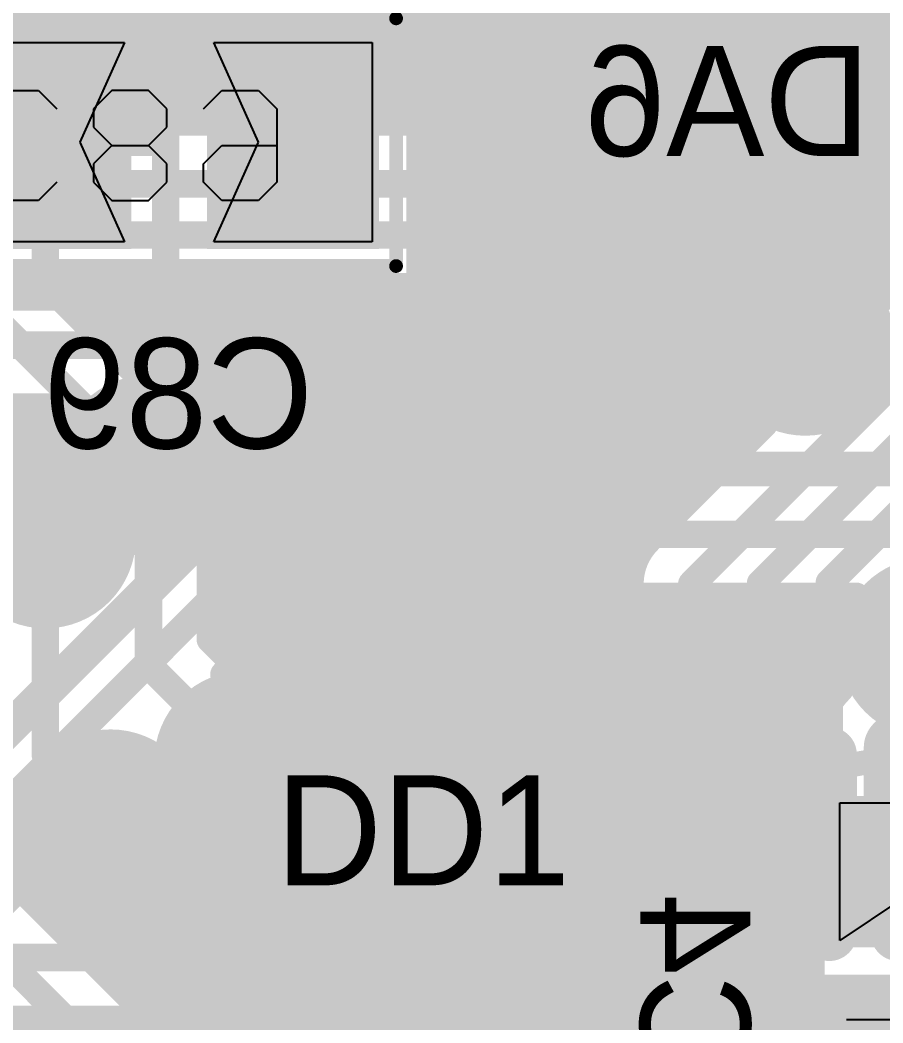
# Model space of a CAD drawing. Header units: millimetres. Extents: x 0.11 to 5.67, y 0.55 to 4.24.
# Drawn here: x 2.8648 to 3.1118, y 2.0423 to 2.3292 of the extents above; entities that cross this region are included whole.
import ezdxf

# ---------------------------------------------------------------- set-up
doc = ezdxf.new("R2010")
doc.units = ezdxf.units.MM
doc.header["$MEASUREMENT"] = 0
for name, color, linetype in [('BottomLayer', 5, 'Continuous'), ('BottomOverlay', 54, 'Continuous'), ('BottomPaste', 16, 'Continuous'), ('BottomSolder', 6, 'Continuous'), ('InternalPlane1', 76, 'Continuous'), ('InternalPlane2', 16, 'Continuous'), ('Mechanical3', 76, 'Continuous'), ('MultiLayer', 9, 'Continuous'), ('TopLayer', 1, 'Continuous'), ('TopOverlay', 2, 'Continuous'), ('TopPaste', 8, 'Continuous'), ('TopSolder', 216, 'Continuous'), ('ViaHoleLayer', 16, 'Continuous')]:
    doc.layers.add(name, color=color, linetype=linetype)

# ---------------------------------------------------------------- blocks, each defined once
blk = doc.blocks.new('CC0805_B_27')
at = {"layer": 'BottomLayer'}
for points in [[(-0.0128, -0.02854), (-0.0128, 0.02854), (-0.05807, -0.02854), (-0.05807, 0.02854)], [(0.0128, 0.02854), (0.0128, -0.02854), (0.05807, 0.02854), (0.05807, -0.02854)]]:
    blk.add_solid(points, dxfattribs=at)
at = {"layer": 'BottomOverlay', "const_width": 0.00394}
for points in [[(-0.06496, -0.03543), (-0.06496, 0.03543)], [(-0.06496, 0.03543), (0.06496, 0.03543)], [(0.06496, -0.03543), (0.06496, 0.03543)], [(-0.06496, -0.03543), (0.06496, -0.03543)]]:
    blk.add_lwpolyline(points, dxfattribs=at)
at = {"layer": 'BottomOverlay', "const_width": 0.00197}
for points in [[(-0.06594, 0.03543, 1), (-0.06398, 0.03543, 1)], [(-0.06594, 0.03543, 1), (-0.06398, 0.03543, 1)], [(0.06398, 0.03543, 1), (0.06594, 0.03543, 1)], [(0.06398, 0.03543, 1), (0.06594, 0.03543, 1)], [(-0.06594, -0.03543, 1), (-0.06398, -0.03543, 1)], [(-0.06594, -0.03543, 1), (-0.06398, -0.03543, 1)], [(0.06398, -0.03543, 1), (0.06594, -0.03543, 1)], [(0.06398, -0.03543, 1), (0.06594, -0.03543, 1)]]:
    blk.add_lwpolyline(points, format="xyb", close=True, dxfattribs=at)
at = {"layer": 'BottomPaste'}
for p, q in [((-0.05807, 0.02854), (-0.0128, 0.02854)), ((-0.05807, -0.02854), (-0.05807, 0.02854)), ((-0.0128, 0.02854), (-0.02559, 0)), ((0.02559, 0), (0.0128, 0.02854)), ((0.0128, 0.02854), (0.05807, 0.02854)), ((0.05807, 0.02854), (0.05807, -0.02854)), ((-0.02559, 0), (-0.0128, -0.02854)), ((0.0128, -0.02854), (0.02559, 0)), ((-0.0128, -0.02854), (-0.05807, -0.02854)), ((0.05807, -0.02854), (0.0128, -0.02854))]:
    blk.add_line(p, q, dxfattribs=at)
at = {"layer": 'BottomSolder'}
for points in [[(-0.01083, -0.03051), (-0.01083, 0.03051), (-0.06004, -0.03051), (-0.06004, 0.03051)], [(0.01083, 0.03051), (0.01083, -0.03051), (0.06004, 0.03051), (0.06004, -0.03051)]]:
    blk.add_solid(points, dxfattribs=at)
at = {"layer": 'Mechanical3'}
for p, q in [((-0.05315, 0.00952), (-0.0479, 0.01476)), ((-0.0479, 0.01476), (-0.03741, 0.01476)), ((-0.03741, 0.01476), (-0.03216, 0.00952)), ((-0.01642, 0.01476), (-0.02166, 0.00952)), ((-0.00592, 0.01476), (-0.01642, 0.01476)), ((-0.00067, 0.00952), (-0.00592, 0.01476)), ((0.00982, 0.00952), (0.01507, 0.01476)), ((0.01507, 0.01476), (0.02557, 0.01476)), ((0.02557, 0.01476), (0.03081, 0.00952)), ((-0.05315, -0.01147), (-0.05315, 0.00952)), ((-0.02166, 0.00952), (-0.02166, 0.00427)), ((-0.00067, 0.00427), (-0.00067, 0.00952)), ((0.03081, 0.00952), (0.03081, -0.01147)), ((-0.02166, 0.00427), (-0.01642, -0.00098)), ((-0.00592, -0.00098), (-0.00067, 0.00427)), ((-0.01642, -0.00098), (-0.02166, -0.00623)), ((-0.01642, -0.00098), (-0.00592, -0.00098)), ((-0.00067, -0.00623), (-0.00592, -0.00098)), ((0.00982, -0.00623), (0.01507, -0.00098)), ((0.01507, -0.00098), (0.03081, -0.00098)), ((-0.02166, -0.00623), (-0.02166, -0.01147)), ((-0.00067, -0.01147), (-0.00067, -0.00623)), ((0.00982, -0.01147), (0.00982, -0.00623)), ((-0.0479, -0.01672), (-0.05315, -0.01147)), ((-0.03216, -0.01147), (-0.03741, -0.01672)), ((-0.02166, -0.01147), (-0.01642, -0.01672)), ((-0.00592, -0.01672), (-0.00067, -0.01147)), ((0.01507, -0.01672), (0.00982, -0.01147)), ((0.03081, -0.01147), (0.02557, -0.01672)), ((-0.03741, -0.01672), (-0.0479, -0.01672)), ((-0.01642, -0.01672), (-0.00592, -0.01672)), ((0.02557, -0.01672), (0.01507, -0.01672))]:
    blk.add_line(p, q, dxfattribs=at)
blk = doc.blocks.new('LQFP48_192')
at = {"layer": 'TopLayer', "const_width": 0.01181}
for points in [[(-0.10827, 0.19094), (-0.10827, 0.13976)], [(-0.08858, 0.19094), (-0.08858, 0.13976)], [(-0.0689, 0.19094), (-0.0689, 0.13976)], [(-0.04921, 0.19094), (-0.04921, 0.13976)], [(-0.02953, 0.19094), (-0.02953, 0.13976)], [(-0.13976, 0.10827), (-0.19094, 0.10827)]]:
    blk.add_lwpolyline(points, dxfattribs=at)
at = {"layer": 'TopLayer', "const_width": 0.00591}
for points in [[(-0.11122, 0.19094, 1), (-0.10532, 0.19094, 1)], [(-0.09154, 0.19094, 1), (-0.08563, 0.19094, 1)], [(-0.07185, 0.19094, 1), (-0.06594, 0.19094, 1)], [(-0.05217, 0.19094, 1), (-0.04626, 0.19094, 1)], [(-0.03248, 0.19094, 1), (-0.02657, 0.19094, 1)], [(-0.11122, 0.13976, 1), (-0.10532, 0.13976, 1)], [(-0.09154, 0.13976, 1), (-0.08563, 0.13976, 1)], [(-0.07185, 0.13976, 1), (-0.06594, 0.13976, 1)], [(-0.05217, 0.13976, 1), (-0.04626, 0.13976, 1)], [(-0.03248, 0.13976, 1), (-0.02657, 0.13976, 1)], [(-0.1939, 0.10827, 1), (-0.18799, 0.10827, 1)], [(-0.14272, 0.10827, 1), (-0.13681, 0.10827, 1)]]:
    blk.add_lwpolyline(points, format="xyb", close=True, dxfattribs=at)
at = {"layer": 'TopOverlay'}
for points, const_width in [([(-0.18209, 0.13583, 1), (-0.19193, 0.13583, 1)], 0.00984), ([(-0.19439, 0.13583, 1), (-0.18947, 0.13583, 1)], 0.00492), ([(-0.18455, 0.13583, 1), (-0.17963, 0.13583, 1)], 0.00492), ([(-0.12008, 0.11811, 1), (-0.11614, 0.11811, 1)], 0.00394), ([(-0.12008, 0.11811, 1), (-0.11614, 0.11811, 1)], 0.00394)]:
    blk.add_lwpolyline(points, format="xyb", close=True, dxfattribs=dict(at, const_width=const_width))
at = {"layer": 'TopOverlay', "const_width": 0.00787}
for points in [[(-0.11811, 0.11811), (0.11811, 0.11811)], [(-0.11811, -0.11811), (-0.11811, 0.11811)]]:
    blk.add_lwpolyline(points, dxfattribs=at)
at = {"layer": 'TopPaste', "const_width": 0.01181}
for points in [[(-0.10827, 0.19094), (-0.10827, 0.13976)], [(-0.08858, 0.19094), (-0.08858, 0.13976)], [(-0.0689, 0.19094), (-0.0689, 0.13976)], [(-0.04921, 0.19094), (-0.04921, 0.13976)], [(-0.02953, 0.19094), (-0.02953, 0.13976)], [(-0.13976, 0.10827), (-0.19094, 0.10827)]]:
    blk.add_lwpolyline(points, dxfattribs=at)
at = {"layer": 'TopPaste', "const_width": 0.00591}
for points in [[(-0.11122, 0.19094, 1), (-0.10532, 0.19094, 1)], [(-0.09154, 0.19094, 1), (-0.08563, 0.19094, 1)], [(-0.07185, 0.19094, 1), (-0.06594, 0.19094, 1)], [(-0.05217, 0.19094, 1), (-0.04626, 0.19094, 1)], [(-0.03248, 0.19094, 1), (-0.02657, 0.19094, 1)], [(-0.11122, 0.13976, 1), (-0.10532, 0.13976, 1)], [(-0.09154, 0.13976, 1), (-0.08563, 0.13976, 1)], [(-0.07185, 0.13976, 1), (-0.06594, 0.13976, 1)], [(-0.05217, 0.13976, 1), (-0.04626, 0.13976, 1)], [(-0.03248, 0.13976, 1), (-0.02657, 0.13976, 1)], [(-0.1939, 0.10827, 1), (-0.18799, 0.10827, 1)], [(-0.14272, 0.10827, 1), (-0.13681, 0.10827, 1)]]:
    blk.add_lwpolyline(points, format="xyb", close=True, dxfattribs=at)
at = {"layer": 'TopSolder', "const_width": 0.01575}
for points in [[(-0.10827, 0.19094), (-0.10827, 0.13976)], [(-0.08858, 0.19094), (-0.08858, 0.13976)], [(-0.0689, 0.19094), (-0.0689, 0.13976)], [(-0.04921, 0.19094), (-0.04921, 0.13976)], [(-0.02953, 0.19094), (-0.02953, 0.13976)], [(-0.13976, 0.10827), (-0.19094, 0.10827)]]:
    blk.add_lwpolyline(points, dxfattribs=at)
at = {"layer": 'TopSolder', "const_width": 0.00787}
for points in [[(-0.1122, 0.19094, 1), (-0.10433, 0.19094, 1)], [(-0.09252, 0.19094, 1), (-0.08465, 0.19094, 1)], [(-0.07283, 0.19094, 1), (-0.06496, 0.19094, 1)], [(-0.05315, 0.19094, 1), (-0.04528, 0.19094, 1)], [(-0.03346, 0.19094, 1), (-0.02559, 0.19094, 1)], [(-0.1122, 0.13976, 1), (-0.10433, 0.13976, 1)], [(-0.09252, 0.13976, 1), (-0.08465, 0.13976, 1)], [(-0.07283, 0.13976, 1), (-0.06496, 0.13976, 1)], [(-0.05315, 0.13976, 1), (-0.04528, 0.13976, 1)], [(-0.03346, 0.13976, 1), (-0.02559, 0.13976, 1)], [(-0.19488, 0.10827, 1), (-0.18701, 0.10827, 1)], [(-0.1437, 0.10827, 1), (-0.13583, 0.10827, 1)]]:
    blk.add_lwpolyline(points, format="xyb", close=True, dxfattribs=at)
blk = doc.blocks.new('CC8X11_5_L_229')
at = {"layer": 'TopOverlay', "const_width": 0.00787}
for points in [[(-0.09055, 0.5315), (-0.09055, 0.07874)], [(0.22441, 0.5315), (-0.09055, 0.5315)]]:
    blk.add_lwpolyline(points, dxfattribs=at)
at = {"layer": 'TopOverlay', "const_width": 0.00394}
blk.add_lwpolyline([(-0.09252, 0.5315, 1), (-0.08858, 0.5315, 1)], format="xyb", close=True, dxfattribs=at)
blk.add_lwpolyline([(-0.09252, 0.5315, 1), (-0.08858, 0.5315, 1)], format="xyb", close=True, dxfattribs=at)
blk = doc.blocks.new('CC0603_B_275')
at = {"layer": 'BottomLayer'}
for points in [[(-0.05315, -0.01772), (-0.01378, -0.01772), (-0.05315, 0.01772), (-0.01378, 0.01772)], [(0.05315, 0.01772), (0.01378, 0.01772), (0.05315, -0.01772), (0.01378, -0.01772)]]:
    blk.add_solid(points, dxfattribs=at)
at = {"layer": 'BottomOverlay', "const_width": 0.00701}
for points in [[(-0.06031, -0.02558, -0.201181), (-0.06035, 0.02547)], [(0.06042, 0.02547, -0.201181), (0.06038, -0.02558)]]:
    blk.add_lwpolyline(points, format="xyb", dxfattribs=at)
at = {"layer": 'BottomOverlay', "const_width": 0.0035}
for points in [[(-0.0621, 0.02547, 1), (-0.0586, 0.02547, 1)], [(-0.06172, 0.0255, 1), (-0.05821, 0.0255, 1)], [(0.05828, 0.0255, 1), (0.06179, 0.0255, 1)], [(0.05867, 0.02547, 1), (0.06217, 0.02547, 1)], [(-0.06206, -0.02558, 1), (-0.05856, -0.02558, 1)], [(-0.06179, -0.02559, 1), (-0.05829, -0.02559, 1)], [(0.05829, -0.02559, 1), (0.06179, -0.02559, 1)], [(0.05863, -0.02558, 1), (0.06213, -0.02558, 1)]]:
    blk.add_lwpolyline(points, format="xyb", close=True, dxfattribs=at)
at = {"layer": 'BottomOverlay', "const_width": 0.00701}
for points in [[(-0.05996, 0.0255), (0.06004, 0.0255)], [(-0.06004, -0.02559), (0.06004, -0.02559)]]:
    blk.add_lwpolyline(points, dxfattribs=at)
at = {"layer": 'BottomPaste'}
for p, q in [((-0.05315, -0.01772), (-0.05315, 0.01772)), ((-0.05315, 0.01772), (-0.01378, 0.01772)), ((-0.01378, 0.01772), (-0.02559, 0)), ((0.02559, 0), (0.01378, 0.01772)), ((0.01378, 0.01772), (0.05315, 0.01772)), ((0.05315, 0.01772), (0.05315, -0.01772)), ((-0.02559, 0), (-0.01378, -0.01772)), ((0.01378, -0.01772), (0.02559, 0)), ((-0.01378, -0.01772), (-0.05315, -0.01772)), ((0.05315, -0.01772), (0.01378, -0.01772))]:
    blk.add_line(p, q, dxfattribs=at)
at = {"layer": 'BottomSolder'}
for points in [[(-0.05512, -0.01969), (-0.01181, -0.01969), (-0.05512, 0.01969), (-0.01181, 0.01969)], [(0.05512, 0.01969), (0.01181, 0.01969), (0.05512, -0.01969), (0.01181, -0.01969)]]:
    blk.add_solid(points, dxfattribs=at)
at = {"layer": 'Mechanical3'}
for p, q in [((-0.0561, 0.0105), (-0.05085, 0.01575)), ((-0.05085, 0.01575), (-0.04036, 0.01575)), ((-0.04036, 0.01575), (-0.03511, 0.0105)), ((-0.00887, 0.01575), (-0.00887, -0.01574)), ((-0.0561, -0.01049), (-0.0561, 0.0105)), ((-0.00887, -0.01574), (-0.02462, 0.00001)), ((-0.02462, 0.00001), (-0.00363, 0.00001)), ((-0.05085, -0.01574), (-0.0561, -0.01049)), ((-0.03511, -0.01049), (-0.04036, -0.01574)), ((-0.04036, -0.01574), (-0.05085, -0.01574))]:
    blk.add_line(p, q, dxfattribs=at)

msp = doc.modelspace()

# ---------------------------------------------------------------- linework, layer by layer
at = {"layer": 'BottomLayer'}
for points, const_width in [([(2.87402, 2.29626), (2.87402, 2.36516)], 0.01969), ([(2.94291, 2.29429), (2.94291, 2.36319)], 0.00787), ([(2.9065, 2.25197), (2.9065, 2.33661)], 0.00787), ([(2.9065, 2.25394), (2.9065, 2.33465)], 0.00787), ([(2.97933, 2.25197), (2.97933, 2.33661)], 0.00787), ([(2.87205, 2.29429), (2.87205, 2.33071)], 0.00787), ([(2.97933, 2.32972), (3.30217, 2.32972)], 0.00787), ([(2.97933, 2.32184), (3.30217, 2.32184)], 0.00787), ([(2.97933, 2.31397), (3.30217, 2.31397)], 0.00787), ([(2.97933, 2.3061), (3.11528, 2.3061)], 0.00787), ([(2.87205, 2.29429), (2.87402, 2.29626)], 0.01969), ([(2.97933, 2.29822), (3.10744, 2.29822)], 0.00787), ([(2.87205, 2.29429), (2.90256, 2.29429)], 0.00787), ([(2.87205, 2.25787), (2.87205, 2.29429)], 0.00787), ([(2.97933, 2.29035), (3.08941, 2.29035)], 0.00787), ([(2.97933, 2.28247), (3.07709, 2.28247)], 0.00787), ([(2.97933, 2.2746), (3.07245, 2.2746)], 0.00787), ([(2.97933, 2.26673), (3.07088, 2.26673)], 0.00787), ([(3.09646, 2.26575), (3.10031, 2.26189)], 0.00984), ([(3.10031, 2.26189), (3.13843, 2.26189)], 0.00984), ([(2.83957, 2.26167), (2.89947, 2.20177)], 0.00787), ([(2.97933, 2.25885), (3.07181, 2.25885)], 0.00787), ([(2.87236, 2.25394), (2.9065, 2.25394)], 0.00787), ([(2.87236, 2.25394), (2.89906, 2.22724)], 0.00787), ([(2.9065, 2.25197), (2.97933, 2.25197)], 0.00787), ([(2.87532, 2.25098), (3.06866, 2.25098)], 0.00787), ([(2.88319, 2.2431), (3.06492, 2.2431)], 0.00787), ([(2.89106, 2.23523), (3.064, 2.23523)], 0.00787), ([(3.08957, 2.23622), (3.12992, 2.23622)], 0.00787), ([(2.82579, 2.22736), (2.87205, 2.1811)], 0.00787), ([(2.90213, 2.22736), (3.06556, 2.22736)], 0.00787), ([(2.92005, 2.21948), (2.93555, 2.21948)], 0.00787), ([(2.93602, 2.21949), (3.0702, 2.21949)], 0.00787), ([(2.83858, 2.10335), (2.93602, 2.20079)], 0.00984), ([(2.89947, 2.20177), (2.90157, 2.20177)], 0.00787), ([(2.93602, 2.20079), (3.13091, 2.20079)], 0.00984), ([(2.8447, 2.08858), (2.9382, 2.18209)], 0.00787), ([(2.9382, 2.18209), (3.12314, 2.18209)], 0.00787), ([(2.92319, 2.14202), (2.94554, 2.16437)], 0.00787), ([(2.94554, 2.16437), (3.1041, 2.16437)], 0.00787), ([(2.94553, 2.16436), (3.10409, 2.16436)], 0.00787), ([(2.93766, 2.15649), (3.10035, 2.15649)], 0.00787), ([(2.92979, 2.14862), (3.09943, 2.14862)], 0.00787), ([(2.93899, 2.14074), (3.10062, 2.14074)], 0.00787), ([(3.11614, 2.12106), (3.12425, 2.12917)], 0.01969), ([(2.94931, 2.13287), (3.09568, 2.13287)], 0.00787), ([(2.95348, 2.12499), (3.09285, 2.12499)], 0.00787), ([(3.11614, 2.08661), (3.11614, 2.12106)], 0.01969), ([(2.92913, 2.08858), (2.92913, 2.11713)], 0.00787), ([(2.95472, 2.11712), (3.08563, 2.11712)], 0.00787), ([(3.08563, 2.11909), (3.09252, 2.11909)], 0.00787), ([(3.08563, 2.05217), (3.08563, 2.11909)], 0.00787), ([(2.95348, 2.10925), (3.08563, 2.10925)], 0.00787), ([(2.85827, 2.0748), (2.88287, 2.09941)], 0.00787), ([(2.88287, 2.09941), (2.88976, 2.09941)], 0.00787), ([(2.88976, 2.09941), (2.89075, 2.10039)], 0.00787), ([(2.9493, 2.10137), (3.08563, 2.10137)], 0.00787), ([(2.94685, 2.08858), (2.94685, 2.09866)], 0.00787), ([(2.94685, 2.0935), (3.08563, 2.0935)], 0.00787), ([(3.11614, 2.08661), (3.11713, 2.08563)], 0.01969), ([(2.90157, 2.06102), (2.92913, 2.08858)], 0.00787), ([(2.9466, 2.08562), (3.08563, 2.08562)], 0.00787), ([(2.94315, 2.07775), (3.08563, 2.07775)], 0.00787), ([(2.9141, 2.0485), (2.94166, 2.07606)], 0.00787), ([(2.93548, 2.06988), (3.08563, 2.06988)], 0.00787), ([(2.92761, 2.062), (3.08563, 2.062)], 0.00787), ([(2.72638, 2.06102), (2.90157, 2.06102)], 0.00787), ([(2.91973, 2.05413), (3.08563, 2.05413)], 0.00787), ([(3.08563, 2.05217), (3.14862, 2.05217)], 0.00787), ([(3.0876, 2.0502), (3.14665, 2.0502)], 0.00787), ([(3.0876, 1.9872), (3.0876, 2.0502)], 0.00787), ([(2.91136, 2.04625), (3.0876, 2.04625)], 0.00787), ([(2.73372, 2.04331), (2.90157, 2.04331)], 0.00787), ([(2.72879, 2.03838), (3.0876, 2.03838)], 0.00787)]:
    msp.add_lwpolyline(points, dxfattribs=dict(at, const_width=const_width))
for points, const_width in [([(2.87008, 2.33071, 1), (2.87402, 2.33071, 1)], 0.00394), ([(2.97736, 2.32972, 1), (2.9813, 2.32972, 1)], 0.00394), ([(2.97736, 2.32184, 1), (2.9813, 2.32184, 1)], 0.00394), ([(2.97736, 2.31397, 1), (2.9813, 2.31397, 1)], 0.00394), ([(2.97736, 2.3061, 1), (2.9813, 2.3061, 1)], 0.00394), ([(3.11331, 2.3061, 1), (3.11725, 2.3061, 1)], 0.00394), ([(2.86713, 2.29429, 1), (2.87697, 2.29429, 1)], 0.00984), ([(2.86909, 2.29626, 1), (2.87894, 2.29626, 1)], 0.00984), ([(2.86909, 2.29626, 1), (2.87894, 2.29626, 1)], 0.00984), ([(2.97736, 2.29822, 1), (2.9813, 2.29822, 1)], 0.00394), ([(3.10547, 2.29822, 1), (3.1094, 2.29822, 1)], 0.00394), ([(2.87008, 2.29429, 1), (2.87402, 2.29429, 1)], 0.00394), ([(2.87008, 2.29429, 1), (2.87402, 2.29429, 1)], 0.00394), ([(2.87008, 2.29429, 1), (2.87402, 2.29429, 1)], 0.00394), ([(2.90059, 2.29429, 1), (2.90453, 2.29429, 1)], 0.00394), ([(2.94095, 2.29429, 1), (2.94488, 2.29429, 1)], 0.00394), ([(2.97736, 2.29035, 1), (2.9813, 2.29035, 1)], 0.00394), ([(3.08744, 2.29035, 1), (3.09137, 2.29035, 1)], 0.00394), ([(3.10213, 2.29017, 1), (3.10606, 2.29017, 1)], 0.00394), ([(3.10213, 2.29017, 1), (3.10606, 2.29017, 1)], 0.00394), ([(2.97736, 2.28247, 1), (2.9813, 2.28247, 1)], 0.00394), ([(3.07512, 2.28247, 1), (3.07906, 2.28247, 1)], 0.00394), ([(2.97736, 2.2746, 1), (2.9813, 2.2746, 1)], 0.00394), ([(3.07048, 2.2746, 1), (3.07441, 2.2746, 1)], 0.00394), ([(3.09055, 2.26575, 1), (3.10236, 2.26575, 1)], 0.01181), ([(2.97736, 2.26673, 1), (2.9813, 2.26673, 1)], 0.00394), ([(3.06892, 2.26673, 1), (3.07285, 2.26673, 1)], 0.00394), ([(3.094, 2.26575, 1), (3.09892, 2.26575, 1)], 0.00492), ([(3.09785, 2.26189, 1), (3.10277, 2.26189, 1)], 0.00492), ([(3.09785, 2.26189, 1), (3.10277, 2.26189, 1)], 0.00492), ([(2.87008, 2.25787, 1), (2.87402, 2.25787, 1)], 0.00394), ([(2.97736, 2.25885, 1), (2.9813, 2.25885, 1)], 0.00394), ([(3.06984, 2.25885, 1), (3.07378, 2.25885, 1)], 0.00394), ([(3.07097, 2.25567, 1), (3.0749, 2.25567, 1)], 0.00394), ([(3.07097, 2.25567, 1), (3.0749, 2.25567, 1)], 0.00394), ([(2.87039, 2.25394, 1), (2.87432, 2.25394, 1)], 0.00394), ([(2.87039, 2.25394, 1), (2.87432, 2.25394, 1)], 0.00394), ([(2.90453, 2.25394, 1), (2.90846, 2.25394, 1)], 0.00394), ([(2.90453, 2.25394, 1), (2.90846, 2.25394, 1)], 0.00394), ([(2.90453, 2.25197, 1), (2.90846, 2.25197, 1)], 0.00394), ([(2.90453, 2.25197, 1), (2.90846, 2.25197, 1)], 0.00394), ([(2.97736, 2.25197, 1), (2.9813, 2.25197, 1)], 0.00394), ([(2.97736, 2.25197, 1), (2.9813, 2.25197, 1)], 0.00394), ([(2.87335, 2.25098, 1), (2.87728, 2.25098, 1)], 0.00394), ([(3.06669, 2.25098, 1), (3.07063, 2.25098, 1)], 0.00394), ([(2.88122, 2.2431, 1), (2.88516, 2.2431, 1)], 0.00394), ([(3.06295, 2.2431, 1), (3.06689, 2.2431, 1)], 0.00394), ([(3.08366, 2.23622, 1), (3.09547, 2.23622, 1)], 0.01181), ([(2.88909, 2.23523, 1), (2.89303, 2.23523, 1)], 0.00394), ([(3.06203, 2.23523, 1), (3.06596, 2.23523, 1)], 0.00394), ([(3.0876, 2.23622, 1), (3.09154, 2.23622, 1)], 0.00394), ([(2.89709, 2.22724, 1), (2.90102, 2.22724, 1)], 0.00394), ([(2.89709, 2.22724, 1), (2.90102, 2.22724, 1)], 0.00394), ([(2.90016, 2.22736, 1), (2.9041, 2.22736, 1)], 0.00394), ([(3.06359, 2.22736, 1), (3.06753, 2.22736, 1)], 0.00394), ([(2.91808, 2.21948, 1), (2.92202, 2.21948, 1)], 0.00394), ([(2.93358, 2.21948, 1), (2.93752, 2.21948, 1)], 0.00394), ([(2.93406, 2.21949, 1), (2.93799, 2.21949, 1)], 0.00394), ([(2.93406, 2.21949, 1), (2.93799, 2.21949, 1)], 0.00394), ([(2.93406, 2.21949, 1), (2.93799, 2.21949, 1)], 0.00394), ([(3.06824, 2.21949, 1), (3.07217, 2.21949, 1)], 0.00394), ([(3.06824, 2.21949, 1), (3.07217, 2.21949, 1)], 0.00394), ([(2.92165, 2.21478, 1), (2.92558, 2.21478, 1)], 0.00394), ([(2.92165, 2.21478, 1), (2.92558, 2.21478, 1)], 0.00394), ([(2.92165, 2.21478, 1), (2.92558, 2.21478, 1)], 0.00394), ([(2.89567, 2.20177, 1), (2.90748, 2.20177, 1)], 0.01181), ([(2.8975, 2.20177, 1), (2.90144, 2.20177, 1)], 0.00394), ([(2.8975, 2.20177, 1), (2.90144, 2.20177, 1)], 0.00394), ([(2.89961, 2.20177, 1), (2.90354, 2.20177, 1)], 0.00394), ([(2.93356, 2.20079, 1), (2.93848, 2.20079, 1)], 0.00492), ([(2.93356, 2.20079, 1), (2.93848, 2.20079, 1)], 0.00492), ([(2.86614, 2.1811, 1), (2.87795, 2.1811, 1)], 0.01181), ([(2.87008, 2.1811, 1), (2.87402, 2.1811, 1)], 0.00394), ([(2.93623, 2.18209, 1), (2.94017, 2.18209, 1)], 0.00394), ([(2.93623, 2.18209, 1), (2.94017, 2.18209, 1)], 0.00394), ([(2.94357, 2.16437, 1), (2.94751, 2.16437, 1)], 0.00394), ([(2.94357, 2.16437, 1), (2.94751, 2.16437, 1)], 0.00394), ([(2.94357, 2.16436, 1), (2.9475, 2.16436, 1)], 0.00394), ([(3.10213, 2.16437, 1), (3.10607, 2.16437, 1)], 0.00394), ([(3.10213, 2.16437, 1), (3.10607, 2.16437, 1)], 0.00394), ([(3.10213, 2.16436, 1), (3.10606, 2.16436, 1)], 0.00394), ([(2.93569, 2.15649, 1), (2.93963, 2.15649, 1)], 0.00394), ([(3.09838, 2.15649, 1), (3.10232, 2.15649, 1)], 0.00394), ([(2.92782, 2.14862, 1), (2.93175, 2.14862, 1)], 0.00394), ([(3.09746, 2.14862, 1), (3.1014, 2.14862, 1)], 0.00394), ([(2.92122, 2.14202, 1), (2.92515, 2.14202, 1)], 0.00394), ([(2.92122, 2.14202, 1), (2.92515, 2.14202, 1)], 0.00394), ([(2.93702, 2.14074, 1), (2.94096, 2.14074, 1)], 0.00394), ([(3.09866, 2.14181, 1), (3.10259, 2.14181, 1)], 0.00394), ([(3.09866, 2.14074, 1), (3.10259, 2.14074, 1)], 0.00394), ([(3.09747, 2.13777, 1), (3.10141, 2.13777, 1)], 0.00394), ([(3.09747, 2.13777, 1), (3.10141, 2.13777, 1)], 0.00394), ([(2.94734, 2.13287, 1), (2.95128, 2.13287, 1)], 0.00394), ([(3.09371, 2.13287, 1), (3.09765, 2.13287, 1)], 0.00394), ([(2.92323, 2.11713, 1), (2.93504, 2.11713, 1)], 0.01181), ([(2.95152, 2.12499, 1), (2.95545, 2.12499, 1)], 0.00394), ([(3.09088, 2.12499, 1), (3.09482, 2.12499, 1)], 0.00394), ([(3.11122, 2.12106, 1), (3.12106, 2.12106, 1)], 0.00984), ([(3.11122, 2.12106, 1), (3.12106, 2.12106, 1)], 0.00984), ([(3.09055, 2.12106, 1), (3.09449, 2.12106, 1)], 0.00394), ([(3.09055, 2.12106, 1), (3.09449, 2.12106, 1)], 0.00394), ([(2.92717, 2.11713, 1), (2.9311, 2.11713, 1)], 0.00394), ([(2.95276, 2.11712, 1), (2.95669, 2.11712, 1)], 0.00394), ([(2.95276, 2.11713, 1), (2.95669, 2.11713, 1)], 0.00394), ([(2.95276, 2.11713, 1), (2.95669, 2.11713, 1)], 0.00394), ([(3.08366, 2.11909, 1), (3.0876, 2.11909, 1)], 0.00394), ([(3.08366, 2.11909, 1), (3.0876, 2.11909, 1)], 0.00394), ([(3.08366, 2.11712, 1), (3.0876, 2.11712, 1)], 0.00394), ([(3.09055, 2.11909, 1), (3.09449, 2.11909, 1)], 0.00394), ([(2.88484, 2.10039, 1), (2.89665, 2.10039, 1)], 0.01181), ([(2.95151, 2.10925, 1), (2.95545, 2.10925, 1)], 0.00394), ([(3.08366, 2.10925, 1), (3.0876, 2.10925, 1)], 0.00394), ([(2.88091, 2.09941, 1), (2.88484, 2.09941, 1)], 0.00394), ([(2.88091, 2.09941, 1), (2.88484, 2.09941, 1)], 0.00394), ([(2.8878, 2.09941, 1), (2.89173, 2.09941, 1)], 0.00394), ([(2.8878, 2.09941, 1), (2.89173, 2.09941, 1)], 0.00394), ([(2.88878, 2.10039, 1), (2.89272, 2.10039, 1)], 0.00394), ([(2.94733, 2.10137, 1), (2.95127, 2.10137, 1)], 0.00394), ([(3.08366, 2.10137, 1), (3.0876, 2.10137, 1)], 0.00394), ([(2.94488, 2.09866, 1), (2.94882, 2.09866, 1)], 0.00394), ([(2.94488, 2.09866, 1), (2.94882, 2.09866, 1)], 0.00394), ([(2.94488, 2.0935, 1), (2.94882, 2.0935, 1)], 0.00394), ([(3.08366, 2.0935, 1), (3.0876, 2.0935, 1)], 0.00394), ([(3.11122, 2.08661, 1), (3.12106, 2.08661, 1)], 0.00984), ([(3.11122, 2.08661, 1), (3.12106, 2.08661, 1)], 0.00984), ([(3.1122, 2.08563, 1), (3.12205, 2.08563, 1)], 0.00984), ([(2.92717, 2.08858, 1), (2.9311, 2.08858, 1)], 0.00394), ([(2.92717, 2.08858, 1), (2.9311, 2.08858, 1)], 0.00394), ([(2.94488, 2.08858, 1), (2.94882, 2.08858, 1)], 0.00394), ([(2.94488, 2.08858, 1), (2.94882, 2.08858, 1)], 0.00394), ([(2.94488, 2.08858, 1), (2.94882, 2.08858, 1)], 0.00394), ([(2.94463, 2.08562, 1), (2.94857, 2.08562, 1)], 0.00394), ([(3.08366, 2.08562, 1), (3.0876, 2.08562, 1)], 0.00394), ([(2.94118, 2.07775, 1), (2.94512, 2.07775, 1)], 0.00394), ([(3.08366, 2.07775, 1), (3.0876, 2.07775, 1)], 0.00394), ([(2.93969, 2.07606, 1), (2.94363, 2.07606, 1)], 0.00394), ([(2.93969, 2.07606, 1), (2.94363, 2.07606, 1)], 0.00394), ([(2.93969, 2.07606, 1), (2.94363, 2.07606, 1)], 0.00394), ([(2.93351, 2.06988, 1), (2.93745, 2.06988, 1)], 0.00394), ([(3.08366, 2.06988, 1), (3.0876, 2.06988, 1)], 0.00394), ([(2.92564, 2.062, 1), (2.92958, 2.062, 1)], 0.00394), ([(3.08366, 2.062, 1), (3.0876, 2.062, 1)], 0.00394), ([(2.89961, 2.06102, 1), (2.90354, 2.06102, 1)], 0.00394), ([(2.89961, 2.06102, 1), (2.90354, 2.06102, 1)], 0.00394), ([(2.91777, 2.05413, 1), (2.9217, 2.05413, 1)], 0.00394), ([(3.08366, 2.05413, 1), (3.0876, 2.05413, 1)], 0.00394), ([(3.08366, 2.05217, 1), (3.0876, 2.05217, 1)], 0.00394), ([(3.08366, 2.05217, 1), (3.0876, 2.05217, 1)], 0.00394), ([(2.91213, 2.0485, 1), (2.91607, 2.0485, 1)], 0.00394), ([(2.91213, 2.0485, 1), (2.91607, 2.0485, 1)], 0.00394), ([(2.91213, 2.0485, 1), (2.91607, 2.0485, 1)], 0.00394), ([(3.08563, 2.0502, 1), (3.08957, 2.0502, 1)], 0.00394), ([(3.08563, 2.0502, 1), (3.08957, 2.0502, 1)], 0.00394), ([(2.90939, 2.04625, 1), (2.91333, 2.04625, 1)], 0.00394), ([(3.08563, 2.04625, 1), (3.08957, 2.04625, 1)], 0.00394), ([(2.89961, 2.04331, 1), (2.90354, 2.04331, 1)], 0.00394), ([(2.89961, 2.04331, 1), (2.90354, 2.04331, 1)], 0.00394), ([(2.89961, 2.04331, 1), (2.90354, 2.04331, 1)], 0.00394)]:
    msp.add_lwpolyline(points, format="xyb", close=True, dxfattribs=dict(at, const_width=const_width))
at = {"layer": 'BottomLayer', "const_width": 0.00787}
for points in [[(3.10409, 2.29017, -0.717584), (3.15232, 2.29519)], [(3.07293, 2.25567, -0.640512), (3.10409, 2.29017)], [(3.0702, 2.21949, -0.415726), (3.07293, 2.25567)], [(2.89906, 2.22724, -0.291968), (2.92361, 2.21478)], [(2.92361, 2.21478, -0.183417), (2.93602, 2.21949)], [(2.92361, 2.21478, -0.183417), (2.93602, 2.21949)], [(3.10062, 2.14181, -0.235299), (3.1041, 2.16437)], [(2.92319, 2.14202, -0.484713), (2.95472, 2.11713)], [(3.09252, 2.12106, -0.198912), (3.09944, 2.13777)], [(3.09252, 2.12106, -0.198912), (3.09944, 2.13777)], [(2.95472, 2.11713, -0.204302), (2.94685, 2.09866)], [(2.94685, 2.08858, -0.198912), (2.94166, 2.07606)], [(2.94685, 2.08858, -0.198912), (2.94166, 2.07606)], [(2.9141, 2.0485, -0.198912), (2.90157, 2.04331)], [(2.9141, 2.0485, -0.198912), (2.90157, 2.04331)]]:
    msp.add_lwpolyline(points, format="xyb", dxfattribs=at)
at = {"layer": 'InternalPlane1', "const_width": 0.02591}
for points in [[(3.1161, 2.28453, 1), (3.14201, 2.28453, 1)], [(3.0835, 2.26575, 1), (3.10941, 2.26575, 1)], [(3.07661, 2.23622, 1), (3.10252, 2.23622, 1)], [(2.88862, 2.20177, 1), (2.91453, 2.20177, 1)], [(2.85909, 2.1811, 1), (2.885, 2.1811, 1)], [(3.11205, 2.14961, 1), (3.13795, 2.14961, 1)], [(2.91618, 2.11713, 1), (2.94209, 2.11713, 1)], [(2.8778, 2.10039, 1), (2.9037, 2.10039, 1)]]:
    msp.add_lwpolyline(points, format="xyb", close=True, dxfattribs=at)
at = {"layer": 'InternalPlane2', "const_width": 0.02591}
for points in [[(3.1161, 2.28453, 1), (3.14201, 2.28453, 1)], [(3.0835, 2.26575, 1), (3.10941, 2.26575, 1)], [(3.07661, 2.23622, 1), (3.10252, 2.23622, 1)], [(2.88862, 2.20177, 1), (2.91453, 2.20177, 1)], [(2.85909, 2.1811, 1), (2.885, 2.1811, 1)], [(2.91618, 2.11713, 1), (2.94209, 2.11713, 1)], [(2.8778, 2.10039, 1), (2.9037, 2.10039, 1)]]:
    msp.add_lwpolyline(points, format="xyb", close=True, dxfattribs=at)
at = {"layer": 'MultiLayer', "const_width": 0.01181}
for points in [[(3.09055, 2.26575, 1), (3.10236, 2.26575, 1)], [(3.08366, 2.23622, 1), (3.09547, 2.23622, 1)], [(2.89567, 2.20177, 1), (2.90748, 2.20177, 1)], [(2.86614, 2.1811, 1), (2.87795, 2.1811, 1)], [(2.92323, 2.11713, 1), (2.93504, 2.11713, 1)], [(2.88484, 2.10039, 1), (2.89665, 2.10039, 1)]]:
    msp.add_lwpolyline(points, format="xyb", close=True, dxfattribs=at)
at = {"layer": 'TopLayer'}
for points, const_width in [([(2.81837, 2.32972), (3.19536, 2.32972)], 0.00787), ([(3.06122, 2.3248), (3.15099, 2.3248)], 0.00787), ([(2.82624, 2.32184), (3.05142, 2.32184)], 0.00787), ([(3.02918, 2.3001), (3.04869, 2.31961)], 0.00787), ([(2.83412, 2.31397), (3.04305, 2.31397)], 0.00787), ([(2.84199, 2.3061), (3.03518, 2.3061)], 0.00787), ([(3.03652, 2.28238), (3.06122, 2.30709)], 0.00787), ([(3.06122, 2.30709), (3.15099, 2.30709)], 0.00787), ([(2.84799, 2.3001), (3.02918, 2.3001)], 0.00787), ([(3.04134, 2.26772), (3.06102, 2.2874)], 0.00787), ([(3.06102, 2.2874), (3.12618, 2.2874)], 0.00787), ([(3.05709, 2.16791), (3.17362, 2.28445)], 0.00787), ([(2.84065, 2.28238), (3.03652, 2.28238)], 0.00787), ([(2.80217, 2.26772), (3.04134, 2.26772)], 0.00787), ([(3.05709, 2.25098), (3.07087, 2.26476)], 0.00984), ([(3.07087, 2.26476), (3.09547, 2.26476)], 0.00984), ([(3.09547, 2.26476), (3.09646, 2.26575)], 0.00984), ([(3.07677, 2.16811), (3.16851, 2.25984)], 0.00787), ([(2.7886, 2.25098), (3.05709, 2.25098)], 0.00984), ([(3.09646, 2.16831), (3.16732, 2.23917)], 0.00787), ([(2.78248, 2.23622), (3.08957, 2.23622)], 0.00787), ([(2.72146, 2.22466), (2.93135, 2.01476)], 0.00787), ([(2.70374, 2.21732), (2.92401, 1.99705)], 0.00787), ([(2.78248, 2.2185), (2.88221, 2.2185)], 0.00787), ([(2.92094, 2.2185), (3.0711, 2.2185)], 0.00787), ([(2.68602, 2.21555), (2.92421, 1.97736)], 0.00787), ([(2.73451, 2.21161), (2.87795, 2.21161)], 0.00787), ([(2.9252, 2.21161), (3.07573, 2.21161)], 0.00787), ([(3.04456, 2.18044), (3.07768, 2.21356)], 0.00787), ([(2.92709, 2.20373), (3.06785, 2.20373)], 0.00787), ([(2.90157, 2.14469), (2.90157, 2.20177)], 0.00787), ([(2.92647, 2.19586), (3.05998, 2.19586)], 0.00787), ([(2.92313, 2.18799), (3.05211, 2.18799)], 0.00787), ([(2.91929, 2.15202), (2.91929, 2.18331)], 0.00787), ([(2.87205, 2.11909), (2.87205, 2.1811)], 0.00787), ([(2.91929, 2.18011), (3.04424, 2.18011)], 0.00787), ([(2.91929, 2.17224), (3.03991, 2.17224)], 0.00787), ([(3.07677, 2.0935), (3.07677, 2.16811)], 0.00787), ([(3.09646, 2.0935), (3.09646, 2.16831)], 0.00787), ([(3.03937, 2.13868), (3.03937, 2.16791)], 0.00787), ([(3.05709, 2.0935), (3.05709, 2.16791)], 0.00787), ([(2.91929, 2.16436), (3.03937, 2.16436)], 0.00787), ([(2.91929, 2.15649), (3.03937, 2.15649)], 0.00787), ([(2.91929, 2.15202), (2.9286, 2.14271)], 0.00787), ([(2.9227, 2.14862), (3.03937, 2.14862)], 0.00787), ([(2.90157, 2.14469), (2.92913, 2.11713)], 0.00787), ([(2.93899, 2.14074), (3.03937, 2.14074)], 0.00787), ([(2.94931, 2.13287), (3.02334, 2.13287)], 0.00787), ([(2.95348, 2.12499), (3.01862, 2.12499)], 0.00787), ([(2.87205, 2.11909), (2.89075, 2.10039)], 0.00787), ([(2.95472, 2.11712), (3.01772, 2.11712)], 0.00787), ([(3.01772, 2.06791), (3.01772, 2.11909)], 0.00787), ([(2.95348, 2.10925), (3.01772, 2.10925)], 0.00787), ([(2.85952, 2.10657), (2.86516, 2.10092)], 0.00787), ([(2.84474, 2.10137), (2.86471, 2.10137)], 0.00787), ([(2.9493, 2.10137), (3.01772, 2.10137)], 0.00787), ([(2.85262, 2.0935), (2.8661, 2.0935)], 0.00787), ([(2.91539, 2.0935), (2.91931, 2.0935)], 0.00787), ([(2.93896, 2.0935), (3.01772, 2.0935)], 0.00787), ([(2.86049, 2.08562), (2.86985, 2.08562)], 0.00787), ([(2.91165, 2.08562), (3.01772, 2.08562)], 0.00787), ([(2.86837, 2.07775), (2.87883, 2.07775)], 0.00787), ([(2.90267, 2.07775), (3.01772, 2.07775)], 0.00787), ([(2.87624, 2.06988), (3.01772, 2.06988)], 0.00787), ([(2.88411, 2.062), (3.01863, 2.062)], 0.00787), ([(2.89199, 2.05413), (2.94613, 2.05413)], 0.00787), ([(2.95472, 2.0561), (3.00591, 2.0561)], 0.00787), ([(3.0145, 2.05413), (3.02335, 2.05413)], 0.00787), ([(2.89986, 2.04625), (2.93767, 2.04625)], 0.00787), ([(3.02296, 2.04625), (3.26838, 2.04625)], 0.00787), ([(2.90774, 2.03838), (2.93514, 2.03838)], 0.00787), ([(3.02549, 2.03838), (3.26585, 2.03838)], 0.00787)]:
    msp.add_lwpolyline(points, dxfattribs=dict(at, const_width=const_width))
at = {"layer": 'TopLayer', "const_width": 0.00787}
for points in [[(3.04869, 2.31961, -0.198912), (3.06122, 2.3248)], [(3.04869, 2.31961, -0.198912), (3.06122, 2.3248)], [(2.87639, 2.20632, -0.134279), (2.88221, 2.2185)], [(2.92094, 2.2185, -0.180074), (2.92717, 2.20177)], [(3.07768, 2.21356, -0.080926), (3.0711, 2.2185)], [(2.84697, 2.18621, -0.405317), (2.87639, 2.20632)], [(2.92717, 2.20177, -0.204302), (2.91929, 2.18331)], [(3.03937, 2.16791, -0.198912), (3.04456, 2.18044)], [(3.03937, 2.16791, -0.198912), (3.04456, 2.18044)], [(2.9286, 2.14271, -0.420293), (2.95472, 2.11713)], [(3.01772, 2.11909, -0.443866), (3.03937, 2.13868)], [(2.95472, 2.11713, -0.585222), (2.91582, 2.09527)], [(2.91582, 2.09527, -0.913443), (2.86516, 2.10092)], [(3.04724, 2.05087, -0.57735), (3.01772, 2.06791)], [(2.93768, 2.02657, -0.57735), (2.95472, 2.0561)], [(3.00591, 2.0561, -0.414214), (3.02559, 2.03642)], [(3.06693, 2.05087, -0.26795), (3.04724, 2.05087)], [(3.08661, 2.05087, -0.26795), (3.06693, 2.05087)], [(3.1063, 2.05087, -0.267949), (3.08661, 2.05087)], [(3.12598, 2.05087, -0.26795), (3.1063, 2.05087)]]:
    msp.add_lwpolyline(points, format="xyb", dxfattribs=at)
at = {"layer": 'TopLayer'}
for points, const_width in [([(3.05925, 2.3248, 1), (3.06319, 2.3248, 1)], 0.00394), ([(3.05925, 2.3248, 1), (3.06319, 2.3248, 1)], 0.00394), ([(3.05925, 2.3248, 1), (3.06319, 2.3248, 1)], 0.00394), ([(3.04945, 2.32184, 1), (3.05339, 2.32184, 1)], 0.00394), ([(3.04673, 2.31961, 1), (3.05066, 2.31961, 1)], 0.00394), ([(3.04673, 2.31961, 1), (3.05066, 2.31961, 1)], 0.00394), ([(3.04673, 2.31961, 1), (3.05066, 2.31961, 1)], 0.00394), ([(3.04108, 2.31397, 1), (3.04502, 2.31397, 1)], 0.00394), ([(3.03321, 2.3061, 1), (3.03714, 2.3061, 1)], 0.00394), ([(3.05925, 2.30709, 1), (3.06319, 2.30709, 1)], 0.00394), ([(3.05925, 2.30709, 1), (3.06319, 2.30709, 1)], 0.00394), ([(3.02721, 2.3001, 1), (3.03115, 2.3001, 1)], 0.00394), ([(3.02721, 2.3001, 1), (3.03115, 2.3001, 1)], 0.00394), ([(3.05906, 2.2874, 1), (3.06299, 2.2874, 1)], 0.00394), ([(3.05906, 2.2874, 1), (3.06299, 2.2874, 1)], 0.00394), ([(3.03455, 2.28238, 1), (3.03848, 2.28238, 1)], 0.00394), ([(3.03455, 2.28238, 1), (3.03848, 2.28238, 1)], 0.00394), ([(3.09055, 2.26575, 1), (3.10236, 2.26575, 1)], 0.01181), ([(3.03937, 2.26772, 1), (3.04331, 2.26772, 1)], 0.00394), ([(3.03937, 2.26772, 1), (3.04331, 2.26772, 1)], 0.00394), ([(3.06841, 2.26476, 1), (3.07333, 2.26476, 1)], 0.00492), ([(3.06841, 2.26476, 1), (3.07333, 2.26476, 1)], 0.00492), ([(3.09301, 2.26476, 1), (3.09793, 2.26476, 1)], 0.00492), ([(3.09301, 2.26476, 1), (3.09793, 2.26476, 1)], 0.00492), ([(3.094, 2.26575, 1), (3.09892, 2.26575, 1)], 0.00492), ([(3.05463, 2.25098, 1), (3.05955, 2.25098, 1)], 0.00492), ([(3.05463, 2.25098, 1), (3.05955, 2.25098, 1)], 0.00492), ([(3.08366, 2.23622, 1), (3.09547, 2.23622, 1)], 0.01181), ([(3.0876, 2.23622, 1), (3.09154, 2.23622, 1)], 0.00394), ([(2.88024, 2.2185, 1), (2.88418, 2.2185, 1)], 0.00394), ([(2.88024, 2.2185, 1), (2.88418, 2.2185, 1)], 0.00394), ([(2.91897, 2.2185, 1), (2.92291, 2.2185, 1)], 0.00394), ([(2.91897, 2.2185, 1), (2.92291, 2.2185, 1)], 0.00394), ([(3.06913, 2.2185, 1), (3.07307, 2.2185, 1)], 0.00394), ([(3.06913, 2.2185, 1), (3.07307, 2.2185, 1)], 0.00394), ([(2.87598, 2.21161, 1), (2.87992, 2.21161, 1)], 0.00394), ([(2.92323, 2.21161, 1), (2.92717, 2.21161, 1)], 0.00394), ([(3.07376, 2.21161, 1), (3.0777, 2.21161, 1)], 0.00394), ([(3.07571, 2.21356, 1), (3.07965, 2.21356, 1)], 0.00394), ([(3.07571, 2.21356, 1), (3.07965, 2.21356, 1)], 0.00394), ([(2.89567, 2.20177, 1), (2.90748, 2.20177, 1)], 0.01181), ([(2.87442, 2.20632, 1), (2.87836, 2.20632, 1)], 0.00394), ([(2.87442, 2.20632, 1), (2.87836, 2.20632, 1)], 0.00394), ([(2.92512, 2.20373, 1), (2.92906, 2.20373, 1)], 0.00394), ([(3.06589, 2.20373, 1), (3.06982, 2.20373, 1)], 0.00394), ([(2.89961, 2.20177, 1), (2.90354, 2.20177, 1)], 0.00394), ([(2.9252, 2.20177, 1), (2.92913, 2.20177, 1)], 0.00394), ([(2.9252, 2.20177, 1), (2.92913, 2.20177, 1)], 0.00394), ([(2.9245, 2.19586, 1), (2.92844, 2.19586, 1)], 0.00394), ([(3.05801, 2.19586, 1), (3.06195, 2.19586, 1)], 0.00394), ([(2.86614, 2.1811, 1), (2.87795, 2.1811, 1)], 0.01181), ([(2.92117, 2.18799, 1), (2.9251, 2.18799, 1)], 0.00394), ([(3.05014, 2.18799, 1), (3.05408, 2.18799, 1)], 0.00394), ([(2.91732, 2.18331, 1), (2.92126, 2.18331, 1)], 0.00394), ([(2.91732, 2.18331, 1), (2.92126, 2.18331, 1)], 0.00394), ([(2.87008, 2.1811, 1), (2.87402, 2.1811, 1)], 0.00394), ([(2.91732, 2.18011, 1), (2.92126, 2.18011, 1)], 0.00394), ([(3.04227, 2.18011, 1), (3.04621, 2.18011, 1)], 0.00394), ([(3.04259, 2.18044, 1), (3.04653, 2.18044, 1)], 0.00394), ([(3.04259, 2.18044, 1), (3.04653, 2.18044, 1)], 0.00394), ([(3.04259, 2.18044, 1), (3.04653, 2.18044, 1)], 0.00394), ([(2.91732, 2.17224, 1), (2.92126, 2.17224, 1)], 0.00394), ([(3.03794, 2.17224, 1), (3.04188, 2.17224, 1)], 0.00394), ([(3.0748, 2.16811, 1), (3.07874, 2.16811, 1)], 0.00394), ([(3.0748, 2.16811, 1), (3.07874, 2.16811, 1)], 0.00394), ([(3.09449, 2.16831, 1), (3.09843, 2.16831, 1)], 0.00394), ([(3.09449, 2.16831, 1), (3.09843, 2.16831, 1)], 0.00394), ([(3.0374, 2.16791, 1), (3.04134, 2.16791, 1)], 0.00394), ([(3.0374, 2.16791, 1), (3.04134, 2.16791, 1)], 0.00394), ([(3.0374, 2.16791, 1), (3.04134, 2.16791, 1)], 0.00394), ([(3.05512, 2.16791, 1), (3.05906, 2.16791, 1)], 0.00394), ([(3.05512, 2.16791, 1), (3.05906, 2.16791, 1)], 0.00394), ([(2.91732, 2.16436, 1), (2.92126, 2.16436, 1)], 0.00394), ([(3.0374, 2.16436, 1), (3.04134, 2.16436, 1)], 0.00394), ([(2.91732, 2.15649, 1), (2.92126, 2.15649, 1)], 0.00394), ([(3.0374, 2.15649, 1), (3.04134, 2.15649, 1)], 0.00394), ([(2.91732, 2.15202, 1), (2.92126, 2.15202, 1)], 0.00394), ([(2.91732, 2.15202, 1), (2.92126, 2.15202, 1)], 0.00394), ([(2.92073, 2.14862, 1), (2.92467, 2.14862, 1)], 0.00394), ([(3.0374, 2.14862, 1), (3.04134, 2.14862, 1)], 0.00394), ([(2.89961, 2.14469, 1), (2.90354, 2.14469, 1)], 0.00394), ([(2.89961, 2.14469, 1), (2.90354, 2.14469, 1)], 0.00394), ([(2.92664, 2.14271, 1), (2.93057, 2.14271, 1)], 0.00394), ([(2.92664, 2.14271, 1), (2.93057, 2.14271, 1)], 0.00394), ([(2.93702, 2.14074, 1), (2.94096, 2.14074, 1)], 0.00394), ([(3.0374, 2.14074, 1), (3.04134, 2.14074, 1)], 0.00394), ([(3.0374, 2.13868, 1), (3.04134, 2.13868, 1)], 0.00394), ([(3.0374, 2.13868, 1), (3.04134, 2.13868, 1)], 0.00394), ([(2.94734, 2.13287, 1), (2.95128, 2.13287, 1)], 0.00394), ([(3.02137, 2.13287, 1), (3.02531, 2.13287, 1)], 0.00394), ([(2.92323, 2.11713, 1), (2.93504, 2.11713, 1)], 0.01181), ([(2.95152, 2.12499, 1), (2.95545, 2.12499, 1)], 0.00394), ([(3.01665, 2.12499, 1), (3.02059, 2.12499, 1)], 0.00394), ([(2.87008, 2.11909, 1), (2.87402, 2.11909, 1)], 0.00394), ([(2.87008, 2.11909, 1), (2.87402, 2.11909, 1)], 0.00394), ([(2.92717, 2.11713, 1), (2.9311, 2.11713, 1)], 0.00394), ([(2.95276, 2.11712, 1), (2.95669, 2.11712, 1)], 0.00394), ([(2.95276, 2.11713, 1), (2.95669, 2.11713, 1)], 0.00394), ([(2.95276, 2.11713, 1), (2.95669, 2.11713, 1)], 0.00394), ([(3.01575, 2.11909, 1), (3.01969, 2.11909, 1)], 0.00394), ([(3.01575, 2.11909, 1), (3.01969, 2.11909, 1)], 0.00394), ([(3.01575, 2.11712, 1), (3.01969, 2.11712, 1)], 0.00394), ([(2.88484, 2.10039, 1), (2.89665, 2.10039, 1)], 0.01181), ([(2.95151, 2.10925, 1), (2.95545, 2.10925, 1)], 0.00394), ([(3.01575, 2.10925, 1), (3.01969, 2.10925, 1)], 0.00394), ([(2.86275, 2.10137, 1), (2.86668, 2.10137, 1)], 0.00394), ([(2.86319, 2.10092, 1), (2.86713, 2.10092, 1)], 0.00394), ([(2.86319, 2.10092, 1), (2.86713, 2.10092, 1)], 0.00394), ([(2.88878, 2.10039, 1), (2.89272, 2.10039, 1)], 0.00394), ([(2.94733, 2.10137, 1), (2.95127, 2.10137, 1)], 0.00394), ([(3.01575, 2.10137, 1), (3.01969, 2.10137, 1)], 0.00394), ([(2.86414, 2.0935, 1), (2.86807, 2.0935, 1)], 0.00394), ([(2.91342, 2.0935, 1), (2.91736, 2.0935, 1)], 0.00394), ([(2.91385, 2.09527, 1), (2.91779, 2.09527, 1)], 0.00394), ([(2.91385, 2.09527, 1), (2.91779, 2.09527, 1)], 0.00394), ([(2.91734, 2.0935, 1), (2.92127, 2.0935, 1)], 0.00394), ([(2.93699, 2.0935, 1), (2.94093, 2.0935, 1)], 0.00394), ([(3.01575, 2.0935, 1), (3.01969, 2.0935, 1)], 0.00394), ([(3.05512, 2.0935, 1), (3.05906, 2.0935, 1)], 0.00394), ([(3.0748, 2.0935, 1), (3.07874, 2.0935, 1)], 0.00394), ([(3.09449, 2.0935, 1), (3.09843, 2.0935, 1)], 0.00394), ([(2.86788, 2.08562, 1), (2.87182, 2.08562, 1)], 0.00394), ([(2.90968, 2.08562, 1), (2.91361, 2.08562, 1)], 0.00394), ([(3.01575, 2.08562, 1), (3.01969, 2.08562, 1)], 0.00394), ([(2.8664, 2.07775, 1), (2.87034, 2.07775, 1)], 0.00394), ([(2.87686, 2.07775, 1), (2.88079, 2.07775, 1)], 0.00394), ([(2.9007, 2.07775, 1), (2.90464, 2.07775, 1)], 0.00394), ([(3.01575, 2.07775, 1), (3.01969, 2.07775, 1)], 0.00394), ([(2.87427, 2.06988, 1), (2.87821, 2.06988, 1)], 0.00394), ([(3.01575, 2.06988, 1), (3.01969, 2.06988, 1)], 0.00394), ([(3.01575, 2.06791, 1), (3.01969, 2.06791, 1)], 0.00394), ([(3.01575, 2.06791, 1), (3.01969, 2.06791, 1)], 0.00394), ([(2.88215, 2.062, 1), (2.88608, 2.062, 1)], 0.00394), ([(3.01666, 2.062, 1), (3.02059, 2.062, 1)], 0.00394), ([(2.89002, 2.05413, 1), (2.89396, 2.05413, 1)], 0.00394), ([(2.94416, 2.05413, 1), (2.9481, 2.05413, 1)], 0.00394), ([(2.95276, 2.0561, 1), (2.95669, 2.0561, 1)], 0.00394), ([(2.95276, 2.0561, 1), (2.95669, 2.0561, 1)], 0.00394), ([(3.00394, 2.0561, 1), (3.00787, 2.0561, 1)], 0.00394), ([(3.00394, 2.0561, 1), (3.00787, 2.0561, 1)], 0.00394), ([(3.01253, 2.05413, 1), (3.01647, 2.05413, 1)], 0.00394), ([(3.02138, 2.05413, 1), (3.02532, 2.05413, 1)], 0.00394), ([(3.04528, 2.05087, 1), (3.04921, 2.05087, 1)], 0.00394), ([(3.04528, 2.05087, 1), (3.04921, 2.05087, 1)], 0.00394), ([(3.06496, 2.05087, 1), (3.0689, 2.05087, 1)], 0.00394), ([(3.06496, 2.05087, 1), (3.0689, 2.05087, 1)], 0.00394), ([(3.08465, 2.05087, 1), (3.08858, 2.05087, 1)], 0.00394), ([(3.08465, 2.05087, 1), (3.08858, 2.05087, 1)], 0.00394), ([(3.10433, 2.05087, 1), (3.10827, 2.05087, 1)], 0.00394), ([(3.10433, 2.05087, 1), (3.10827, 2.05087, 1)], 0.00394), ([(2.89789, 2.04625, 1), (2.90183, 2.04625, 1)], 0.00394), ([(2.9357, 2.04625, 1), (2.93964, 2.04625, 1)], 0.00394), ([(3.02099, 2.04625, 1), (3.02493, 2.04625, 1)], 0.00394)]:
    msp.add_lwpolyline(points, format="xyb", close=True, dxfattribs=dict(at, const_width=const_width))
at = {"layer": 'ViaHoleLayer', "const_width": 0.00591}
for points in [[(3.0935, 2.26575, 1), (3.09941, 2.26575, 1)], [(3.08661, 2.23622, 1), (3.09252, 2.23622, 1)], [(2.89862, 2.20177, 1), (2.90453, 2.20177, 1)], [(2.86909, 2.1811, 1), (2.875, 2.1811, 1)], [(2.92618, 2.11713, 1), (2.93209, 2.11713, 1)], [(2.8878, 2.10039, 1), (2.8937, 2.10039, 1)]]:
    msp.add_lwpolyline(points, format="xyb", close=True, dxfattribs=at)

# ---------------------------------------------------------------- block references
for name, p, rotation in [('CC8X11_5_L_229', (2.96063, 2.78445), 180), ('CC0805_B_27', (2.90748, 2.29429), 360), ('CC0603_B_275', (3.11713, 2.05217), 90)]:
    msp.add_blockref(name, p, dxfattribs=dict(rotation=rotation))
msp.add_blockref('LQFP48_192', (3.14567, 1.92815))

# ---------------------------------------------------------------- texts
at = {"layer": 'BottomOverlay', "text_generation_flag": 2}
for s, p in [('DA6', (3.10827, 2.29035)), ('C89', (2.94882, 2.20669))]:
    msp.add_text(s, height=0.031496, dxfattribs=at).set_placement(p)
msp.add_text('C4', height=0.031496, rotation=270, dxfattribs=at).set_placement((3.04232, 2.02559))
at = {"layer": 'TopOverlay'}
msp.add_text('DD1', height=0.031496, dxfattribs=at).set_placement((2.93799, 2.08169))

doc.saveas('drawing.dxf')
